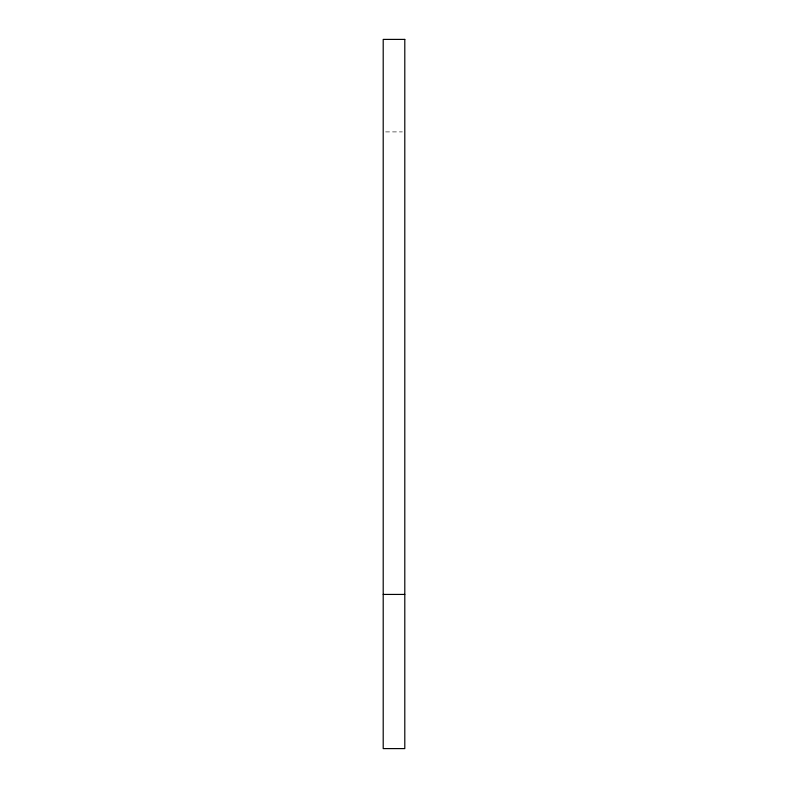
<?xml version="1.0" encoding="UTF-8"?>
<svg xmlns="http://www.w3.org/2000/svg" width="788" height="788" viewBox="0 0 788 788"><rect width="100%" height="100%" fill="white"/><g stroke="black" fill="none" stroke-linecap="round" stroke-linejoin="round"><path stroke-width="0.59" stroke-dasharray="3.94 2.96" d="M385.608 131.901L402.392 131.901"/><path stroke-width="1.18" d="M383.204 594.428L404.796 594.428M404.796 39.4L383.204 39.4L383.204 748.6L404.796 748.6L404.796 39.4"/></g></svg>
